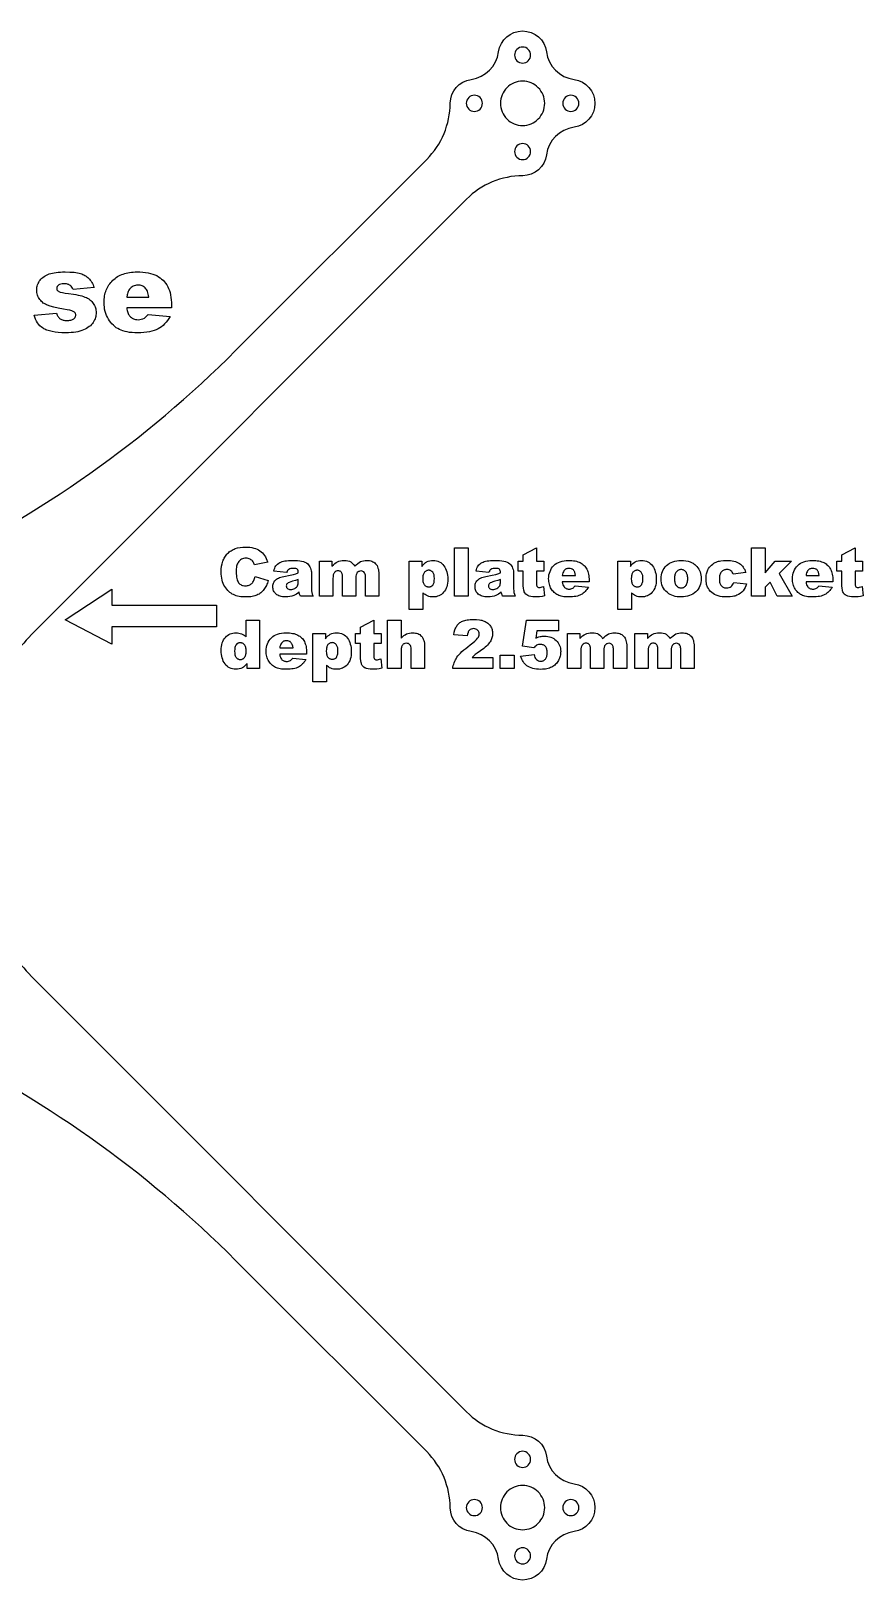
# Model space of a CAD drawing. Extents: x 0 to 442, y 0 to 193.
# Drawn here: x 112.9 to 216.4, y 0.2 to 192.9 of the extents above; entities that cross this region are included whole.
import ezdxf

# ---------------------------------------------------------------- set-up
doc = ezdxf.new("R2010")
doc.units = 0
doc.layers.get('0').update_dxf_attribs({"linetype": 'CONTINUOUS'})

msp = doc.modelspace()

# ---------------------------------------------------------------- linework, layer by layer
for points in [[(99.71, 125.81, 0.085184), (138.38, 153.15), (162.11, 176.88, 0.19707), (165.04, 183.88, -0.373393), (167.64, 186.83, 0.337581), (171.06, 190.26, -0.874008), (177.01, 190.26, 0.337581), (180.44, 186.83, -0.874008), (180.44, 180.88, 0.337581), (177.01, 177.46, -0.373393), (174.06, 174.86, 0.19707), (167.06, 171.93), (113.93, 118.8, 0.037743), (109.02, 113.09)], [(109.02, 80, 0.037743), (113.93, 74.28), (167.06, 21.15, 0.19707), (174.06, 18.23, -0.373393), (177.01, 15.63, 0.337581), (180.44, 12.2, -0.874008), (180.44, 6.25, 0.337581), (177.01, 2.82, -0.874008), (171.06, 2.82, 0.337581), (167.64, 6.25, -0.373393), (165.04, 9.2, 0.19707), (162.11, 16.2), (138.38, 39.93, 0.085184), (99.71, 67.27, 0.006846)]]:
    msp.add_lwpolyline(points, format="xyb")
for points in [[(174.04, 190.86, 0.414214), (173.04, 189.86, 0.414214), (174.04, 188.86, 0.414214), (175.04, 189.86, 0.414214)], [(174.04, 186.61, 0.414214), (171.29, 183.86, 0.414214), (174.04, 181.11, 0.414214), (176.79, 183.86, 0.414214)], [(168.04, 184.86, 0.414214), (167.04, 183.86, 0.414214), (168.04, 182.86, 0.414214), (169.04, 183.86, 0.414214)], [(180.04, 184.86, 0.414214), (179.04, 183.86, 0.414214), (180.04, 182.86, 0.414214), (181.04, 183.86, 0.414214)], [(174.04, 178.86, 0.414214), (173.04, 177.86, 0.414214), (174.04, 176.86, 0.414214), (175.04, 177.86, 0.414214)], [(174.04, 16.23, 0.414214), (173.04, 15.23, 0.414214), (174.04, 14.23, 0.414214), (175.04, 15.23, 0.414214)], [(174.04, 11.98, 0.414214), (171.29, 9.23, 0.414214), (174.04, 6.48, 0.414214), (176.79, 9.23, 0.414214)], [(168.04, 10.23, 0.414214), (167.04, 9.23, 0.414214), (168.04, 8.23, 0.414214), (169.04, 9.23, 0.414214)], [(180.04, 10.23, 0.414214), (179.04, 9.23, 0.414214), (180.04, 8.23, 0.414214), (181.04, 9.23, 0.414214)], [(174.04, 4.23, 0.414214), (173.04, 3.23, 0.414214), (174.04, 2.23, 0.414214), (175.04, 3.23, 0.414214)]]:
    msp.add_lwpolyline(points, format="xyb", close=True)
for points in [[(113.3, 157.5), (116.05, 157.76), (116.14, 157.53), (116.2, 157.43), (116.26, 157.34), (116.32, 157.26), (116.38, 157.18), (116.45, 157.11), (116.53, 157.06), (116.61, 157.01), (116.69, 156.96), (116.79, 156.93), (116.89, 156.9), (116.99, 156.88), (117.1, 156.86), (117.35, 156.85), (117.48, 156.85), (117.61, 156.86), (117.73, 156.88), (117.84, 156.91), (117.95, 156.94), (118.04, 156.98), (118.13, 157.03), (118.21, 157.08), (118.32, 157.18), (118.36, 157.23), (118.39, 157.28), (118.42, 157.34), (118.44, 157.4), (118.45, 157.46), (118.45, 157.53), (118.45, 157.6), (118.43, 157.67), (118.41, 157.73), (118.37, 157.79), (118.33, 157.85), (118.28, 157.9), (118.21, 157.95), (118.14, 157.99), (117.98, 158.05), (117.73, 158.12), (117.38, 158.19), (116.94, 158.28), (116.28, 158.4), (115.72, 158.52), (115.27, 158.63), (114.94, 158.74), (114.8, 158.8), (114.67, 158.87), (114.54, 158.95), (114.42, 159.03), (114.3, 159.13), (114.19, 159.23), (114.09, 159.35), (113.99, 159.47), (113.9, 159.6), (113.82, 159.73), (113.75, 159.87), (113.7, 160.02), (113.66, 160.16), (113.63, 160.32), (113.61, 160.47), (113.6, 160.63), (113.61, 160.81), (113.63, 160.98), (113.66, 161.14), (113.71, 161.3), (113.76, 161.45), (113.84, 161.6), (113.92, 161.73), (114.02, 161.87), (114.13, 161.99), (114.25, 162.11), (114.37, 162.22), (114.51, 162.32), (114.66, 162.41), (114.82, 162.5), (114.99, 162.57), (115.16, 162.64), (115.35, 162.7), (115.56, 162.75), (115.78, 162.8), (116.02, 162.83), (116.27, 162.86), (116.54, 162.88), (116.82, 162.89), (117.12, 162.9), (117.73, 162.88), (118, 162.87), (118.25, 162.85), (118.48, 162.82), (118.68, 162.78), (118.87, 162.74), (119.04, 162.7), (119.19, 162.65), (119.33, 162.59), (119.47, 162.52), (119.6, 162.45), (119.73, 162.37), (119.85, 162.28), (119.96, 162.19), (120.07, 162.08), (120.17, 161.98), (120.26, 161.86), (120.36, 161.73), (120.44, 161.6), (120.53, 161.45), (120.61, 161.3), (120.68, 161.13), (120.75, 160.96), (118.12, 160.7), (118.06, 160.86), (117.98, 161), (117.89, 161.12), (117.78, 161.21), (117.69, 161.26), (117.6, 161.31), (117.51, 161.34), (117.42, 161.38), (117.31, 161.4), (117.21, 161.42), (116.99, 161.43), (116.77, 161.42), (116.58, 161.39), (116.42, 161.34), (116.36, 161.3), (116.3, 161.26), (116.21, 161.17), (116.14, 161.08), (116.1, 160.97), (116.09, 160.86), (116.09, 160.79), (116.1, 160.73), (116.12, 160.68), (116.15, 160.62), (116.19, 160.58), (116.24, 160.53), (116.29, 160.49), (116.36, 160.46), (116.44, 160.42), (116.53, 160.39), (116.79, 160.33), (117.13, 160.27), (117.54, 160.21), (118.19, 160.12), (118.48, 160.08), (118.75, 160.02), (119, 159.97), (119.22, 159.91), (119.42, 159.84), (119.6, 159.77), (119.77, 159.7), (119.92, 159.62), (120.07, 159.53), (120.2, 159.44), (120.33, 159.33), (120.44, 159.22), (120.54, 159.1), (120.64, 158.98), (120.72, 158.85), (120.79, 158.71), (120.86, 158.57), (120.91, 158.43), (120.95, 158.29), (120.97, 158.14), (120.99, 157.99), (121, 157.84), (120.99, 157.68), (120.97, 157.53), (120.94, 157.37), (120.9, 157.22), (120.85, 157.07), (120.78, 156.92), (120.71, 156.77), (120.62, 156.62), (120.52, 156.47), (120.4, 156.34), (120.27, 156.21), (120.13, 156.09), (119.97, 155.97), (119.8, 155.87), (119.62, 155.77), (119.42, 155.68), (119.21, 155.59), (118.98, 155.52), (118.73, 155.46), (118.46, 155.41), (118.17, 155.37), (117.87, 155.35), (117.55, 155.33), (117.2, 155.32), (116.73, 155.33), (116.28, 155.36), (115.88, 155.4), (115.5, 155.47), (115.17, 155.55), (114.87, 155.64), (114.73, 155.7), (114.6, 155.76), (114.49, 155.82), (114.38, 155.89), (114.18, 156.04), (113.99, 156.2), (113.83, 156.38), (113.68, 156.58), (113.56, 156.79), (113.45, 157.01), (113.36, 157.25)], [(130.36, 158.42), (124.8, 158.42), (124.82, 158.26), (124.85, 158.11), (124.88, 157.97), (124.92, 157.84), (124.97, 157.72), (125.03, 157.61), (125.09, 157.51), (125.16, 157.43), (125.26, 157.32), (125.37, 157.22), (125.49, 157.14), (125.62, 157.07), (125.76, 157.02), (125.9, 156.98), (126.05, 156.96), (126.21, 156.95), (126.41, 156.97), (126.61, 157.01), (126.8, 157.07), (126.99, 157.16), (127.1, 157.24), (127.22, 157.34), (127.34, 157.47), (127.47, 157.62), (130.21, 157.36), (130.04, 157.1), (129.88, 156.86), (129.7, 156.63), (129.51, 156.43), (129.32, 156.24), (129.12, 156.07), (128.91, 155.93), (128.69, 155.8), (128.46, 155.69), (128.2, 155.59), (127.92, 155.51), (127.61, 155.44), (127.28, 155.39), (126.93, 155.35), (126.55, 155.33), (126.15, 155.32), (125.8, 155.33), (125.47, 155.35), (125.15, 155.38), (124.86, 155.43), (124.59, 155.48), (124.33, 155.55), (124.1, 155.64), (123.88, 155.73), (123.68, 155.84), (123.49, 155.96), (123.3, 156.1), (123.13, 156.26), (122.96, 156.42), (122.8, 156.61), (122.65, 156.81), (122.51, 157.02), (122.39, 157.25), (122.28, 157.48), (122.18, 157.73), (122.11, 157.98), (122.05, 158.25), (122.01, 158.52), (121.98, 158.8), (121.97, 159.1), (121.98, 159.31), (121.99, 159.51), (122.01, 159.71), (122.04, 159.91), (122.08, 160.1), (122.12, 160.28), (122.18, 160.46), (122.24, 160.63), (122.32, 160.8), (122.4, 160.97), (122.49, 161.13), (122.58, 161.28), (122.69, 161.43), (122.8, 161.57), (122.93, 161.71), (123.06, 161.85), (123.2, 161.97), (123.34, 162.09), (123.5, 162.2), (123.66, 162.31), (123.82, 162.4), (123.99, 162.49), (124.17, 162.56), (124.35, 162.63), (124.55, 162.7), (124.74, 162.75), (124.95, 162.79), (125.16, 162.83), (125.37, 162.86), (125.6, 162.88), (125.83, 162.89), (126.06, 162.9), (126.44, 162.89), (126.8, 162.87), (127.14, 162.83), (127.46, 162.78), (127.75, 162.71), (128.03, 162.63), (128.28, 162.54), (128.52, 162.43), (128.74, 162.3), (128.94, 162.16), (129.14, 162.01), (129.31, 161.85), (129.48, 161.67), (129.63, 161.48), (129.77, 161.28), (129.89, 161.06), (130, 160.83), (130.1, 160.58), (130.18, 160.32), (130.24, 160.03), (130.3, 159.73), (130.33, 159.42), (130.35, 159.08), (130.36, 158.74)], [(127.54, 159.75), (127.51, 159.95), (127.48, 160.13), (127.44, 160.29), (127.39, 160.44), (127.33, 160.58), (127.26, 160.7), (127.19, 160.81), (127.1, 160.9), (127.01, 160.99), (126.92, 161.06), (126.81, 161.12), (126.7, 161.17), (126.58, 161.2), (126.45, 161.23), (126.32, 161.25), (126.18, 161.25), (126.02, 161.24), (125.87, 161.22), (125.72, 161.18), (125.59, 161.12), (125.46, 161.05), (125.34, 160.96), (125.23, 160.85), (125.12, 160.73), (125.06, 160.64), (125.01, 160.54), (124.96, 160.44), (124.92, 160.32), (124.88, 160.19), (124.85, 160.06), (124.8, 159.75)], [(140.76, 125.03), (142.38, 124.54), (142.34, 124.37), (142.29, 124.21), (142.24, 124.06), (142.17, 123.91), (142.11, 123.77), (142.03, 123.64), (141.95, 123.52), (141.87, 123.4), (141.78, 123.29), (141.68, 123.18), (141.58, 123.09), (141.47, 123), (141.36, 122.91), (141.25, 122.84), (141.12, 122.77), (141, 122.71), (140.86, 122.65), (140.72, 122.6), (140.56, 122.56), (140.4, 122.53), (140.23, 122.51), (140.05, 122.49), (139.86, 122.48), (139.67, 122.47), (139.43, 122.48), (139.2, 122.49), (138.98, 122.51), (138.78, 122.54), (138.58, 122.58), (138.4, 122.63), (138.23, 122.69), (138.07, 122.76), (137.92, 122.84), (137.77, 122.93), (137.63, 123.03), (137.49, 123.15), (137.36, 123.28), (137.23, 123.43), (137.11, 123.59), (137, 123.76), (136.89, 123.94), (136.8, 124.14), (136.72, 124.35), (136.66, 124.57), (136.61, 124.81), (136.58, 125.06), (136.56, 125.32), (136.55, 125.59), (136.56, 125.95), (136.6, 126.29), (136.66, 126.61), (136.75, 126.91), (136.8, 127.05), (136.86, 127.18), (136.92, 127.31), (136.99, 127.44), (137.07, 127.55), (137.15, 127.67), (137.24, 127.78), (137.34, 127.88), (137.44, 127.98), (137.55, 128.07), (137.66, 128.15), (137.78, 128.23), (137.9, 128.3), (138.03, 128.37), (138.16, 128.42), (138.3, 128.48), (138.59, 128.57), (138.9, 128.63), (139.23, 128.67), (139.58, 128.68), (139.86, 128.67), (140.12, 128.65), (140.36, 128.61), (140.59, 128.56), (140.81, 128.5), (141.01, 128.42), (141.19, 128.33), (141.36, 128.22), (141.52, 128.1), (141.67, 127.96), (141.8, 127.81), (141.93, 127.64), (142.04, 127.45), (142.15, 127.26), (142.24, 127.04), (142.33, 126.81), (140.69, 126.45), (140.6, 126.68), (140.56, 126.78), (140.51, 126.85), (140.43, 126.95), (140.34, 127.04), (140.24, 127.11), (140.13, 127.18), (140.01, 127.23), (139.89, 127.26), (139.76, 127.28), (139.63, 127.29), (139.47, 127.28), (139.33, 127.26), (139.19, 127.22), (139.07, 127.16), (138.95, 127.09), (138.85, 127.01), (138.75, 126.9), (138.66, 126.78), (138.6, 126.68), (138.55, 126.57), (138.51, 126.44), (138.47, 126.3), (138.44, 126.15), (138.42, 125.98), (138.41, 125.8), (138.41, 125.6), (138.41, 125.36), (138.43, 125.14), (138.45, 124.94), (138.48, 124.76), (138.52, 124.6), (138.58, 124.46), (138.64, 124.34), (138.71, 124.23), (138.79, 124.15), (138.88, 124.07), (138.97, 124.01), (139.07, 123.96), (139.18, 123.92), (139.3, 123.89), (139.43, 123.87), (139.56, 123.86), (139.69, 123.87), (139.81, 123.88), (139.92, 123.91), (140.03, 123.94), (140.12, 123.98), (140.21, 124.03), (140.29, 124.09), (140.36, 124.16), (140.43, 124.24), (140.49, 124.33), (140.55, 124.43), (140.6, 124.53), (140.69, 124.76)], [(165.59, 128.58), (167.26, 128.58), (167.26, 122.58), (165.59, 122.58)], [(175.78, 128.58), (175.78, 126.92), (176.7, 126.92), (176.7, 125.7), (175.78, 125.7), (175.78, 124.16), (175.79, 124.04), (175.79, 123.93), (175.81, 123.85), (175.83, 123.8), (175.88, 123.73), (175.95, 123.69), (176.03, 123.66), (176.12, 123.66), (176.22, 123.66), (176.34, 123.68), (176.48, 123.72), (176.64, 123.76), (176.76, 122.61), (176.46, 122.55), (176.16, 122.51), (175.88, 122.49), (175.61, 122.48), (175.32, 122.49), (175.07, 122.52), (174.86, 122.57), (174.77, 122.6), (174.69, 122.64), (174.55, 122.73), (174.43, 122.84), (174.33, 122.97), (174.25, 123.12), (174.22, 123.21), (174.19, 123.31), (174.15, 123.55), (174.12, 123.84), (174.11, 124.17), (174.11, 125.7), (173.5, 125.7), (173.5, 126.92), (174.11, 126.92), (174.11, 127.72)], [(202.51, 128.58), (204.21, 128.58), (204.21, 125.48), (205.45, 126.92), (207.5, 126.92), (205.95, 125.4), (207.59, 122.58), (205.72, 122.58), (204.84, 124.32), (204.21, 123.71), (204.21, 122.58), (202.51, 122.58)], [(215.41, 128.58), (215.41, 126.92), (216.33, 126.92), (216.33, 125.7), (215.41, 125.7), (215.41, 124.16), (215.42, 124.04), (215.43, 123.93), (215.44, 123.85), (215.47, 123.8), (215.51, 123.73), (215.58, 123.69), (215.66, 123.66), (215.75, 123.66), (215.85, 123.66), (215.97, 123.68), (216.11, 123.72), (216.27, 123.76), (216.39, 122.61), (216.09, 122.55), (215.79, 122.51), (215.51, 122.49), (215.24, 122.48), (214.95, 122.49), (214.7, 122.52), (214.49, 122.57), (214.4, 122.6), (214.32, 122.64), (214.18, 122.73), (214.06, 122.84), (213.96, 122.97), (213.88, 123.12), (213.85, 123.21), (213.82, 123.31), (213.78, 123.55), (213.75, 123.84), (213.74, 124.17), (213.74, 125.7), (213.13, 125.7), (213.13, 126.92), (213.74, 126.92), (213.74, 127.72)], [(144.69, 125.51), (143.1, 125.68), (143.15, 125.88), (143.21, 126.05), (143.28, 126.21), (143.36, 126.34), (143.46, 126.45), (143.57, 126.56), (143.7, 126.66), (143.85, 126.75), (143.98, 126.81), (144.12, 126.87), (144.29, 126.91), (144.48, 126.95), (144.68, 126.98), (144.9, 127), (145.12, 127.02), (145.35, 127.02), (145.7, 127.02), (146.02, 127), (146.31, 126.97), (146.55, 126.94), (146.77, 126.88), (146.97, 126.81), (147.15, 126.71), (147.31, 126.59), (147.41, 126.48), (147.5, 126.36), (147.58, 126.22), (147.64, 126.06), (147.7, 125.9), (147.74, 125.73), (147.76, 125.58), (147.77, 125.42), (147.77, 123.5), (147.78, 123.23), (147.81, 123.02), (147.87, 122.82), (147.98, 122.58), (146.41, 122.58), (146.33, 122.72), (146.29, 122.83), (146.26, 122.94), (146.23, 123.11), (146.07, 122.96), (145.91, 122.84), (145.74, 122.74), (145.58, 122.66), (145.35, 122.58), (145.1, 122.52), (144.84, 122.49), (144.55, 122.48), (144.37, 122.48), (144.19, 122.5), (144.02, 122.53), (143.87, 122.57), (143.73, 122.62), (143.6, 122.68), (143.48, 122.75), (143.37, 122.84), (143.28, 122.93), (143.2, 123.03), (143.13, 123.13), (143.07, 123.24), (143.03, 123.35), (143, 123.47), (142.98, 123.6), (142.97, 123.73), (142.97, 123.85), (142.99, 123.96), (143.01, 124.07), (143.04, 124.18), (143.08, 124.28), (143.13, 124.37), (143.19, 124.46), (143.26, 124.54), (143.34, 124.62), (143.44, 124.69), (143.55, 124.76), (143.67, 124.82), (143.82, 124.88), (143.97, 124.93), (144.15, 124.97), (144.33, 125.01), (145.11, 125.18), (145.55, 125.28), (145.83, 125.37), (146.14, 125.48), (146.13, 125.62), (146.11, 125.74), (146.07, 125.83), (146.01, 125.91), (145.94, 125.96), (145.84, 126), (145.71, 126.02), (145.56, 126.03), (145.37, 126.02), (145.21, 126), (145.07, 125.96), (144.95, 125.9), (144.87, 125.84), (144.81, 125.75), (144.75, 125.64)], [(148.78, 126.92), (150.33, 126.92), (150.33, 126.29), (150.5, 126.47), (150.67, 126.63), (150.84, 126.75), (151.01, 126.85), (151.19, 126.93), (151.39, 126.98), (151.6, 127.01), (151.84, 127.02), (152.08, 127.01), (152.3, 126.97), (152.5, 126.92), (152.58, 126.88), (152.66, 126.84), (152.81, 126.73), (152.94, 126.61), (153.05, 126.46), (153.16, 126.29), (153.35, 126.48), (153.53, 126.65), (153.71, 126.77), (153.87, 126.87), (154.04, 126.93), (154.23, 126.98), (154.44, 127.01), (154.67, 127.02), (154.84, 127.01), (155, 126.99), (155.15, 126.96), (155.29, 126.92), (155.42, 126.86), (155.55, 126.79), (155.66, 126.7), (155.76, 126.6), (155.85, 126.49), (155.93, 126.37), (156, 126.23), (156.05, 126.07), (156.1, 125.9), (156.13, 125.72), (156.15, 125.52), (156.15, 125.31), (156.15, 122.58), (154.48, 122.58), (154.48, 125.05), (154.48, 125.19), (154.45, 125.31), (154.42, 125.41), (154.37, 125.49), (154.28, 125.59), (154.18, 125.66), (154.07, 125.7), (153.95, 125.71), (153.81, 125.7), (153.69, 125.66), (153.63, 125.63), (153.58, 125.6), (153.48, 125.5), (153.44, 125.44), (153.4, 125.38), (153.37, 125.31), (153.34, 125.22), (153.31, 125.04), (153.3, 124.82), (153.3, 122.58), (151.63, 122.58), (151.63, 124.97), (151.62, 125.21), (151.61, 125.3), (151.6, 125.36), (151.57, 125.44), (151.52, 125.51), (151.47, 125.57), (151.41, 125.62), (151.34, 125.67), (151.27, 125.7), (151.19, 125.72), (151.1, 125.72), (150.97, 125.71), (150.84, 125.67), (150.73, 125.6), (150.63, 125.51), (150.59, 125.45), (150.55, 125.38), (150.52, 125.3), (150.49, 125.22), (150.46, 125.02), (150.45, 124.79), (150.45, 122.58), (148.78, 122.58)], [(159.95, 120.92), (159.95, 126.92), (161.51, 126.92), (161.51, 126.28), (161.67, 126.47), (161.82, 126.62), (161.97, 126.74), (162.1, 126.83), (162.29, 126.91), (162.49, 126.97), (162.69, 127.01), (162.91, 127.02), (163.12, 127.01), (163.32, 126.98), (163.51, 126.93), (163.68, 126.85), (163.85, 126.76), (164, 126.65), (164.13, 126.51), (164.26, 126.35), (164.37, 126.18), (164.47, 126), (164.55, 125.81), (164.62, 125.61), (164.67, 125.4), (164.71, 125.18), (164.73, 124.94), (164.74, 124.7), (164.73, 124.44), (164.7, 124.19), (164.66, 123.96), (164.61, 123.75), (164.53, 123.55), (164.44, 123.37), (164.34, 123.2), (164.22, 123.05), (164.08, 122.91), (163.94, 122.8), (163.79, 122.7), (163.63, 122.62), (163.46, 122.56), (163.28, 122.51), (163.1, 122.49), (162.9, 122.48), (162.71, 122.49), (162.53, 122.51), (162.36, 122.55), (162.2, 122.61), (162.05, 122.68), (161.9, 122.77), (161.76, 122.88), (161.63, 123), (161.63, 120.92)], [(161.62, 124.74), (161.63, 124.5), (161.65, 124.39), (161.67, 124.29), (161.71, 124.2), (161.74, 124.11), (161.79, 124.04), (161.84, 123.97), (161.89, 123.91), (161.95, 123.86), (162.02, 123.82), (162.08, 123.78), (162.15, 123.76), (162.23, 123.74), (162.3, 123.73), (162.39, 123.72), (162.46, 123.73), (162.53, 123.74), (162.59, 123.76), (162.65, 123.78), (162.71, 123.82), (162.77, 123.86), (162.87, 123.96), (162.92, 124.03), (162.96, 124.1), (162.99, 124.19), (163.02, 124.28), (163.04, 124.39), (163.06, 124.51), (163.07, 124.77), (163.06, 125.02), (163.04, 125.13), (163.02, 125.23), (162.99, 125.32), (162.95, 125.41), (162.91, 125.48), (162.86, 125.55), (162.76, 125.66), (162.7, 125.7), (162.64, 125.73), (162.57, 125.76), (162.51, 125.78), (162.44, 125.79), (162.37, 125.8), (162.29, 125.79), (162.21, 125.78), (162.14, 125.76), (162.07, 125.73), (162.01, 125.7), (161.95, 125.66), (161.89, 125.61), (161.83, 125.55), (161.78, 125.48), (161.74, 125.4), (161.7, 125.32), (161.67, 125.22), (161.65, 125.11), (161.63, 125)], [(169.84, 125.51), (168.25, 125.68), (168.3, 125.88), (168.36, 126.05), (168.43, 126.21), (168.51, 126.34), (168.61, 126.45), (168.72, 126.56), (168.85, 126.66), (169, 126.75), (169.13, 126.81), (169.27, 126.87), (169.44, 126.91), (169.63, 126.95), (169.83, 126.98), (170.05, 127), (170.27, 127.02), (170.5, 127.02), (170.85, 127.02), (171.17, 127), (171.46, 126.97), (171.7, 126.94), (171.92, 126.88), (172.12, 126.81), (172.3, 126.71), (172.46, 126.59), (172.56, 126.48), (172.65, 126.36), (172.73, 126.22), (172.79, 126.06), (172.85, 125.9), (172.89, 125.73), (172.91, 125.58), (172.92, 125.42), (172.92, 123.5), (172.93, 123.23), (172.96, 123.02), (173.02, 122.82), (173.13, 122.58), (171.56, 122.58), (171.48, 122.72), (171.44, 122.83), (171.41, 122.94), (171.38, 123.11), (171.22, 122.96), (171.06, 122.84), (170.89, 122.74), (170.73, 122.66), (170.5, 122.58), (170.25, 122.52), (169.99, 122.49), (169.7, 122.48), (169.52, 122.48), (169.34, 122.5), (169.17, 122.53), (169.02, 122.57), (168.88, 122.62), (168.75, 122.68), (168.63, 122.75), (168.52, 122.84), (168.43, 122.93), (168.35, 123.03), (168.28, 123.13), (168.22, 123.24), (168.18, 123.35), (168.15, 123.47), (168.13, 123.6), (168.12, 123.73), (168.12, 123.85), (168.14, 123.96), (168.16, 124.07), (168.19, 124.18), (168.23, 124.28), (168.28, 124.37), (168.34, 124.46), (168.41, 124.54), (168.49, 124.62), (168.59, 124.69), (168.7, 124.76), (168.82, 124.82), (168.97, 124.88), (169.12, 124.93), (169.3, 124.97), (169.48, 125.01), (170.26, 125.18), (170.7, 125.28), (170.98, 125.37), (171.29, 125.48), (171.28, 125.62), (171.26, 125.74), (171.22, 125.83), (171.16, 125.91), (171.09, 125.96), (170.99, 126), (170.86, 126.02), (170.71, 126.03), (170.52, 126.02), (170.36, 126), (170.22, 125.96), (170.1, 125.9), (170.02, 125.84), (169.96, 125.75), (169.9, 125.64)], [(182.32, 124.34), (178.98, 124.34), (179.01, 124.15), (179.05, 123.99), (179.12, 123.85), (179.2, 123.74), (179.26, 123.67), (179.32, 123.61), (179.4, 123.57), (179.47, 123.53), (179.55, 123.5), (179.64, 123.47), (179.73, 123.46), (179.83, 123.46), (179.95, 123.46), (180.06, 123.49), (180.18, 123.52), (180.29, 123.58), (180.36, 123.62), (180.43, 123.69), (180.51, 123.76), (180.58, 123.85), (182.22, 123.7), (182.13, 123.54), (182.03, 123.4), (181.92, 123.26), (181.81, 123.14), (181.69, 123.03), (181.57, 122.93), (181.45, 122.84), (181.32, 122.76), (181.17, 122.7), (181.02, 122.64), (180.85, 122.59), (180.67, 122.55), (180.47, 122.52), (180.26, 122.5), (180.03, 122.48), (179.79, 122.48), (179.58, 122.48), (179.38, 122.49), (179.19, 122.51), (179.02, 122.54), (178.85, 122.57), (178.7, 122.61), (178.56, 122.66), (178.43, 122.72), (178.31, 122.79), (178.19, 122.86), (178.08, 122.94), (177.98, 123.04), (177.88, 123.14), (177.78, 123.25), (177.69, 123.37), (177.61, 123.49), (177.53, 123.63), (177.47, 123.77), (177.41, 123.92), (177.37, 124.07), (177.33, 124.23), (177.3, 124.39), (177.29, 124.56), (177.28, 124.74), (177.29, 124.99), (177.32, 125.23), (177.38, 125.45), (177.45, 125.66), (177.54, 125.86), (177.65, 126.05), (177.78, 126.23), (177.94, 126.39), (178.11, 126.54), (178.29, 126.67), (178.5, 126.77), (178.71, 126.86), (178.95, 126.93), (179.2, 126.98), (179.46, 127.01), (179.74, 127.02), (179.97, 127.02), (180.18, 127), (180.38, 126.98), (180.57, 126.95), (180.75, 126.91), (180.92, 126.86), (181.07, 126.8), (181.21, 126.74), (181.34, 126.66), (181.47, 126.58), (181.58, 126.49), (181.69, 126.39), (181.79, 126.29), (181.88, 126.17), (181.96, 126.05), (182.04, 125.92), (182.1, 125.78), (182.16, 125.63), (182.21, 125.47), (182.25, 125.3), (182.28, 125.12), (182.3, 124.93), (182.31, 124.73), (182.32, 124.52)], [(180.62, 125.13), (180.59, 125.36), (180.53, 125.55), (180.5, 125.63), (180.46, 125.7), (180.41, 125.77), (180.36, 125.83), (180.31, 125.87), (180.25, 125.92), (180.19, 125.95), (180.12, 125.98), (179.97, 126.02), (179.81, 126.03), (179.71, 126.03), (179.62, 126.01), (179.53, 125.99), (179.45, 125.96), (179.38, 125.91), (179.3, 125.86), (179.24, 125.79), (179.17, 125.72), (179.11, 125.61), (179.05, 125.47), (179.01, 125.32), (178.98, 125.13)], [(185.89, 120.92), (185.89, 126.92), (187.45, 126.92), (187.45, 126.28), (187.6, 126.47), (187.76, 126.62), (187.9, 126.74), (188.04, 126.83), (188.23, 126.91), (188.42, 126.97), (188.63, 127.01), (188.85, 127.02), (189.06, 127.01), (189.26, 126.98), (189.44, 126.93), (189.62, 126.85), (189.78, 126.76), (189.93, 126.65), (190.07, 126.51), (190.19, 126.35), (190.31, 126.18), (190.4, 126), (190.48, 125.81), (190.55, 125.61), (190.6, 125.4), (190.64, 125.18), (190.66, 124.94), (190.67, 124.7), (190.66, 124.44), (190.64, 124.19), (190.6, 123.96), (190.54, 123.75), (190.47, 123.55), (190.38, 123.37), (190.27, 123.2), (190.15, 123.05), (190.02, 122.91), (189.87, 122.8), (189.72, 122.7), (189.56, 122.62), (189.39, 122.56), (189.22, 122.51), (189.03, 122.49), (188.84, 122.48), (188.65, 122.49), (188.47, 122.51), (188.3, 122.55), (188.14, 122.61), (187.98, 122.68), (187.84, 122.77), (187.7, 122.88), (187.57, 123), (187.57, 120.92)], [(187.56, 124.74), (187.57, 124.5), (187.59, 124.39), (187.61, 124.29), (187.64, 124.2), (187.68, 124.11), (187.72, 124.04), (187.77, 123.97), (187.83, 123.91), (187.89, 123.86), (187.95, 123.82), (188.02, 123.78), (188.09, 123.76), (188.16, 123.74), (188.24, 123.73), (188.32, 123.72), (188.39, 123.73), (188.46, 123.74), (188.53, 123.76), (188.59, 123.78), (188.65, 123.82), (188.7, 123.86), (188.81, 123.96), (188.86, 124.03), (188.89, 124.1), (188.93, 124.19), (188.96, 124.28), (188.98, 124.39), (188.99, 124.51), (189.01, 124.77), (188.99, 125.02), (188.98, 125.13), (188.95, 125.23), (188.93, 125.32), (188.89, 125.41), (188.85, 125.48), (188.8, 125.55), (188.69, 125.66), (188.63, 125.7), (188.57, 125.73), (188.51, 125.76), (188.44, 125.78), (188.37, 125.79), (188.3, 125.8), (188.22, 125.79), (188.15, 125.78), (188.08, 125.76), (188.01, 125.73), (187.94, 125.7), (187.88, 125.66), (187.82, 125.61), (187.77, 125.55), (187.72, 125.48), (187.68, 125.4), (187.64, 125.32), (187.61, 125.22), (187.59, 125.11), (187.57, 125)], [(191.26, 124.74), (191.28, 124.98), (191.31, 125.21), (191.36, 125.43), (191.43, 125.64), (191.53, 125.84), (191.64, 126.03), (191.78, 126.21), (191.94, 126.38), (192.11, 126.53), (192.3, 126.66), (192.51, 126.77), (192.72, 126.86), (192.96, 126.93), (193.21, 126.98), (193.47, 127.01), (193.75, 127.02), (194.07, 127.01), (194.36, 126.97), (194.64, 126.91), (194.89, 126.83), (195.13, 126.72), (195.24, 126.66), (195.35, 126.59), (195.45, 126.52), (195.54, 126.44), (195.64, 126.35), (195.72, 126.26), (195.85, 126.11), (195.96, 125.94), (196.05, 125.77), (196.12, 125.58), (196.18, 125.39), (196.22, 125.19), (196.25, 124.98), (196.26, 124.76), (196.25, 124.52), (196.22, 124.28), (196.16, 124.06), (196.09, 123.85), (196, 123.65), (195.88, 123.46), (195.75, 123.28), (195.59, 123.12), (195.42, 122.97), (195.23, 122.84), (195.02, 122.73), (194.8, 122.64), (194.56, 122.57), (194.31, 122.52), (194.04, 122.49), (193.75, 122.48), (193.5, 122.49), (193.25, 122.51), (193.02, 122.55), (192.81, 122.61), (192.6, 122.69), (192.41, 122.78), (192.23, 122.88), (192.06, 123.01), (191.87, 123.18), (191.71, 123.36), (191.57, 123.56), (191.46, 123.77), (191.38, 123.99), (191.31, 124.23), (191.28, 124.48)], [(192.93, 124.74), (192.94, 124.6), (192.95, 124.47), (192.97, 124.35), (192.99, 124.24), (193.03, 124.13), (193.07, 124.04), (193.11, 123.96), (193.17, 123.88), (193.23, 123.82), (193.3, 123.76), (193.36, 123.71), (193.44, 123.67), (193.51, 123.64), (193.59, 123.62), (193.67, 123.61), (193.76, 123.6), (193.85, 123.61), (193.93, 123.62), (194.01, 123.64), (194.09, 123.67), (194.16, 123.71), (194.23, 123.76), (194.29, 123.81), (194.35, 123.88), (194.41, 123.95), (194.45, 124.03), (194.49, 124.13), (194.53, 124.23), (194.55, 124.35), (194.57, 124.47), (194.58, 124.61), (194.58, 124.76), (194.58, 124.89), (194.57, 125.02), (194.55, 125.14), (194.53, 125.25), (194.49, 125.35), (194.45, 125.44), (194.41, 125.52), (194.35, 125.6), (194.29, 125.66), (194.23, 125.72), (194.16, 125.77), (194.09, 125.81), (194.02, 125.84), (193.94, 125.86), (193.86, 125.87), (193.77, 125.87), (193.68, 125.87), (193.6, 125.86), (193.52, 125.83), (193.44, 125.8), (193.37, 125.76), (193.3, 125.72), (193.23, 125.66), (193.17, 125.59), (193.12, 125.52), (193.07, 125.44), (193.03, 125.34), (192.99, 125.24), (192.97, 125.13), (192.95, 125.01), (192.94, 124.88)], [(200.3, 124.28), (201.89, 124.1), (201.81, 123.86), (201.71, 123.64), (201.59, 123.43), (201.46, 123.24), (201.3, 123.07), (201.12, 122.92), (200.91, 122.79), (200.69, 122.68), (200.57, 122.63), (200.44, 122.59), (200.31, 122.56), (200.16, 122.53), (199.85, 122.49), (199.51, 122.48), (199.18, 122.49), (198.88, 122.51), (198.6, 122.55), (198.36, 122.61), (198.14, 122.68), (197.93, 122.77), (197.74, 122.89), (197.57, 123.02), (197.41, 123.17), (197.27, 123.34), (197.15, 123.51), (197.05, 123.7), (197, 123.8), (196.97, 123.91), (196.93, 124.03), (196.91, 124.15), (196.87, 124.43), (196.86, 124.73), (196.87, 125.05), (196.89, 125.2), (196.92, 125.34), (196.95, 125.48), (196.99, 125.61), (197.03, 125.73), (197.09, 125.85), (197.18, 126.01), (197.29, 126.16), (197.41, 126.3), (197.55, 126.43), (197.69, 126.56), (197.84, 126.66), (197.99, 126.75), (198.14, 126.82), (198.27, 126.87), (198.41, 126.91), (198.55, 126.94), (198.7, 126.97), (199.03, 127.01), (199.39, 127.02), (199.65, 127.01), (199.89, 127), (200.12, 126.97), (200.33, 126.93), (200.53, 126.87), (200.7, 126.81), (200.87, 126.73), (201.02, 126.64), (201.15, 126.54), (201.27, 126.43), (201.39, 126.3), (201.49, 126.17), (201.58, 126.03), (201.67, 125.87), (201.74, 125.7), (201.8, 125.53), (200.23, 125.32), (200.19, 125.45), (200.13, 125.56), (200.05, 125.66), (199.96, 125.74), (199.86, 125.8), (199.74, 125.84), (199.6, 125.87), (199.44, 125.88), (199.34, 125.87), (199.25, 125.86), (199.15, 125.84), (199.07, 125.8), (198.99, 125.76), (198.91, 125.71), (198.84, 125.65), (198.77, 125.58), (198.71, 125.5), (198.66, 125.42), (198.62, 125.32), (198.58, 125.21), (198.55, 125.09), (198.53, 124.97), (198.52, 124.83), (198.52, 124.69), (198.52, 124.56), (198.53, 124.43), (198.55, 124.32), (198.58, 124.21), (198.62, 124.12), (198.66, 124.03), (198.71, 123.95), (198.77, 123.87), (198.84, 123.81), (198.91, 123.75), (198.98, 123.7), (199.06, 123.66), (199.14, 123.63), (199.23, 123.61), (199.32, 123.6), (199.42, 123.59), (199.57, 123.61), (199.72, 123.64), (199.85, 123.69), (199.97, 123.76), (200.07, 123.86), (200.16, 123.98), (200.24, 124.12)], [(212.64, 124.34), (209.3, 124.34), (209.33, 124.15), (209.37, 123.99), (209.44, 123.85), (209.51, 123.74), (209.58, 123.67), (209.64, 123.61), (209.72, 123.57), (209.79, 123.53), (209.87, 123.5), (209.96, 123.47), (210.05, 123.46), (210.14, 123.46), (210.27, 123.46), (210.38, 123.49), (210.5, 123.52), (210.61, 123.58), (210.68, 123.62), (210.75, 123.69), (210.83, 123.76), (210.9, 123.85), (212.54, 123.7), (212.45, 123.54), (212.34, 123.4), (212.24, 123.26), (212.13, 123.14), (212.01, 123.03), (211.89, 122.93), (211.76, 122.84), (211.63, 122.76), (211.49, 122.7), (211.34, 122.64), (211.17, 122.59), (210.99, 122.55), (210.79, 122.52), (210.58, 122.5), (210.35, 122.48), (210.11, 122.48), (209.9, 122.48), (209.7, 122.49), (209.51, 122.51), (209.34, 122.54), (209.17, 122.57), (209.02, 122.61), (208.88, 122.66), (208.75, 122.72), (208.63, 122.79), (208.51, 122.86), (208.4, 122.94), (208.3, 123.04), (208.2, 123.14), (208.1, 123.25), (208.01, 123.37), (207.93, 123.49), (207.85, 123.63), (207.79, 123.77), (207.73, 123.92), (207.68, 124.07), (207.65, 124.23), (207.62, 124.39), (207.61, 124.56), (207.6, 124.74), (207.61, 124.99), (207.64, 125.23), (207.69, 125.45), (207.77, 125.66), (207.86, 125.86), (207.97, 126.05), (208.1, 126.23), (208.26, 126.39), (208.43, 126.54), (208.61, 126.67), (208.82, 126.77), (209.03, 126.86), (209.27, 126.93), (209.51, 126.98), (209.78, 127.01), (210.06, 127.02), (210.29, 127.02), (210.5, 127), (210.7, 126.98), (210.89, 126.95), (211.07, 126.91), (211.24, 126.86), (211.39, 126.8), (211.53, 126.74), (211.66, 126.66), (211.79, 126.58), (211.9, 126.49), (212.01, 126.39), (212.11, 126.29), (212.2, 126.17), (212.28, 126.05), (212.35, 125.92), (212.42, 125.78), (212.48, 125.63), (212.53, 125.47), (212.57, 125.3), (212.6, 125.12), (212.62, 124.93), (212.63, 124.73), (212.64, 124.52)], [(210.94, 125.13), (210.91, 125.36), (210.85, 125.55), (210.82, 125.63), (210.78, 125.7), (210.73, 125.77), (210.68, 125.83), (210.63, 125.87), (210.57, 125.92), (210.51, 125.95), (210.44, 125.98), (210.29, 126.02), (210.13, 126.03), (210.03, 126.03), (209.94, 126.01), (209.85, 125.99), (209.77, 125.96), (209.69, 125.91), (209.62, 125.86), (209.56, 125.79), (209.49, 125.72), (209.43, 125.61), (209.37, 125.47), (209.33, 125.32), (209.3, 125.13)], [(117.14, 119.61), (122.95, 123.45), (122.95, 121.45), (135.95, 121.45), (135.95, 118.77), (122.95, 118.77), (122.95, 116.61)], [(146.14, 124.64), (145.79, 124.52), (145.42, 124.42), (145.19, 124.35), (145.01, 124.29), (144.87, 124.22), (144.78, 124.16), (144.72, 124.09), (144.67, 124.01), (144.65, 123.93), (144.64, 123.85), (144.65, 123.75), (144.67, 123.67), (144.72, 123.59), (144.78, 123.53), (144.85, 123.47), (144.95, 123.43), (145.06, 123.41), (145.18, 123.4), (145.32, 123.41), (145.45, 123.44), (145.58, 123.48), (145.7, 123.54), (145.81, 123.61), (145.9, 123.69), (145.98, 123.77), (146.04, 123.87), (146.08, 123.97), (146.11, 124.09), (146.13, 124.22), (146.14, 124.37)], [(171.29, 124.64), (170.94, 124.52), (170.57, 124.42), (170.34, 124.35), (170.16, 124.29), (170.02, 124.22), (169.93, 124.16), (169.87, 124.09), (169.82, 124.01), (169.8, 123.93), (169.79, 123.85), (169.8, 123.75), (169.82, 123.67), (169.87, 123.59), (169.93, 123.53), (170, 123.47), (170.1, 123.43), (170.21, 123.41), (170.33, 123.4), (170.47, 123.41), (170.6, 123.44), (170.73, 123.48), (170.85, 123.54), (170.96, 123.61), (171.05, 123.69), (171.13, 123.77), (171.19, 123.87), (171.23, 123.97), (171.26, 124.09), (171.28, 124.22), (171.29, 124.37)], [(141.33, 119.58), (141.33, 113.58), (139.77, 113.58), (139.77, 114.22), (139.61, 114.03), (139.46, 113.88), (139.31, 113.75), (139.18, 113.67), (138.99, 113.58), (138.8, 113.52), (138.59, 113.49), (138.37, 113.48), (138.16, 113.49), (137.96, 113.52), (137.77, 113.57), (137.59, 113.65), (137.43, 113.74), (137.28, 113.86), (137.14, 113.99), (137.02, 114.15), (136.91, 114.33), (136.81, 114.51), (136.73, 114.7), (136.67, 114.9), (136.61, 115.11), (136.58, 115.33), (136.56, 115.56), (136.55, 115.79), (136.56, 116.06), (136.58, 116.3), (136.62, 116.53), (136.68, 116.75), (136.75, 116.95), (136.84, 117.13), (136.94, 117.3), (137.07, 117.45), (137.2, 117.58), (137.34, 117.7), (137.49, 117.8), (137.65, 117.88), (137.82, 117.94), (138, 117.98), (138.19, 118.01), (138.38, 118.02), (138.57, 118.01), (138.75, 117.99), (138.92, 117.95), (139.09, 117.89), (139.24, 117.82), (139.39, 117.73), (139.52, 117.62), (139.65, 117.5), (139.65, 119.58)], [(155.54, 119.58), (155.54, 117.92), (156.46, 117.92), (156.46, 116.7), (155.54, 116.7), (155.54, 115.16), (155.54, 115.04), (155.55, 114.93), (155.57, 114.85), (155.59, 114.8), (155.64, 114.73), (155.7, 114.69), (155.78, 114.66), (155.88, 114.66), (155.98, 114.66), (156.1, 114.68), (156.24, 114.72), (156.39, 114.76), (156.52, 113.61), (156.21, 113.55), (155.92, 113.51), (155.64, 113.49), (155.36, 113.48), (155.07, 113.49), (154.82, 113.52), (154.61, 113.57), (154.52, 113.6), (154.45, 113.64), (154.31, 113.73), (154.19, 113.84), (154.09, 113.97), (154.01, 114.12), (153.98, 114.21), (153.95, 114.31), (153.9, 114.55), (153.88, 114.84), (153.87, 115.17), (153.87, 116.7), (153.26, 116.7), (153.26, 117.92), (153.87, 117.92), (153.87, 118.72)], [(157.25, 119.58), (158.92, 119.58), (158.92, 117.37), (159.08, 117.53), (159.25, 117.67), (159.42, 117.78), (159.59, 117.87), (159.77, 117.94), (159.96, 117.98), (160.16, 118.01), (160.38, 118.02), (160.55, 118.01), (160.71, 117.99), (160.85, 117.96), (160.99, 117.92), (161.12, 117.86), (161.24, 117.79), (161.35, 117.7), (161.45, 117.61), (161.55, 117.5), (161.63, 117.37), (161.69, 117.23), (161.75, 117.08), (161.79, 116.92), (161.82, 116.74), (161.84, 116.55), (161.85, 116.34), (161.85, 113.58), (160.17, 113.58), (160.17, 115.97), (160.16, 116.16), (160.13, 116.32), (160.09, 116.45), (160.06, 116.5), (160.02, 116.54), (159.94, 116.62), (159.84, 116.67), (159.72, 116.7), (159.59, 116.71), (159.45, 116.7), (159.38, 116.68), (159.32, 116.66), (159.26, 116.63), (159.2, 116.59), (159.15, 116.54), (159.1, 116.49), (159.06, 116.42), (159.02, 116.35), (158.99, 116.26), (158.96, 116.17), (158.94, 116.06), (158.93, 115.94), (158.92, 115.66), (158.92, 113.58), (157.25, 113.58)], [(170.35, 113.58), (165.35, 113.58), (165.38, 113.76), (165.42, 113.94), (165.47, 114.12), (165.53, 114.29), (165.6, 114.47), (165.68, 114.64), (165.77, 114.8), (165.88, 114.97), (166, 115.14), (166.14, 115.31), (166.31, 115.49), (166.5, 115.68), (166.72, 115.88), (166.96, 116.08), (167.22, 116.29), (167.51, 116.51), (167.84, 116.77), (168.11, 116.99), (168.31, 117.18), (168.45, 117.34), (168.54, 117.48), (168.6, 117.61), (168.64, 117.74), (168.65, 117.87), (168.64, 118.01), (168.6, 118.13), (168.54, 118.24), (168.45, 118.34), (168.34, 118.43), (168.22, 118.49), (168.09, 118.52), (167.94, 118.54), (167.79, 118.52), (167.65, 118.49), (167.53, 118.42), (167.42, 118.34), (167.37, 118.28), (167.33, 118.22), (167.28, 118.14), (167.25, 118.06), (167.19, 117.86), (167.15, 117.63), (165.48, 117.76), (165.54, 118.1), (165.62, 118.39), (165.66, 118.52), (165.72, 118.64), (165.77, 118.76), (165.84, 118.86), (165.91, 118.96), (165.98, 119.05), (166.06, 119.13), (166.15, 119.21), (166.25, 119.28), (166.35, 119.35), (166.46, 119.41), (166.57, 119.47), (166.7, 119.52), (166.84, 119.56), (166.98, 119.6), (167.14, 119.63), (167.31, 119.65), (167.5, 119.66), (167.89, 119.68), (168.31, 119.67), (168.68, 119.63), (168.84, 119.6), (168.99, 119.57), (169.14, 119.52), (169.26, 119.48), (169.38, 119.42), (169.5, 119.36), (169.6, 119.3), (169.7, 119.22), (169.79, 119.14), (169.88, 119.06), (169.96, 118.96), (170.03, 118.86), (170.1, 118.76), (170.16, 118.65), (170.2, 118.54), (170.24, 118.42), (170.27, 118.3), (170.3, 118.18), (170.31, 118.06), (170.31, 117.93), (170.31, 117.79), (170.29, 117.66), (170.27, 117.53), (170.23, 117.39), (170.19, 117.26), (170.13, 117.14), (170.07, 117.01), (169.99, 116.88), (169.9, 116.76), (169.8, 116.63), (169.68, 116.49), (169.54, 116.36), (169.39, 116.22), (169.21, 116.08), (168.82, 115.79), (168.4, 115.49), (168.15, 115.3), (167.97, 115.14), (167.75, 114.93), (170.35, 114.93)], [(174.53, 119.58), (178.49, 119.58), (178.49, 118.25), (175.81, 118.25), (175.67, 117.35), (175.94, 117.46), (176.08, 117.5), (176.22, 117.54), (176.35, 117.57), (176.49, 117.59), (176.62, 117.6), (176.76, 117.61), (176.98, 117.6), (177.18, 117.57), (177.38, 117.53), (177.57, 117.47), (177.75, 117.39), (177.92, 117.3), (178.07, 117.19), (178.22, 117.06), (178.35, 116.92), (178.46, 116.77), (178.56, 116.61), (178.64, 116.45), (178.7, 116.27), (178.74, 116.09), (178.77, 115.89), (178.78, 115.69), (178.77, 115.55), (178.76, 115.4), (178.74, 115.26), (178.71, 115.12), (178.66, 114.98), (178.62, 114.85), (178.56, 114.71), (178.49, 114.57), (178.41, 114.44), (178.33, 114.32), (178.24, 114.21), (178.14, 114.1), (178.03, 114), (177.92, 113.91), (177.8, 113.83), (177.67, 113.76), (177.53, 113.69), (177.39, 113.63), (177.23, 113.58), (177.07, 113.54), (176.89, 113.51), (176.71, 113.49), (176.52, 113.48), (176.31, 113.47), (176.03, 113.48), (175.76, 113.5), (175.52, 113.54), (175.3, 113.59), (175.09, 113.65), (174.9, 113.73), (174.73, 113.82), (174.58, 113.92), (174.44, 114.04), (174.31, 114.16), (174.19, 114.29), (174.1, 114.43), (174.01, 114.58), (173.93, 114.74), (173.85, 114.93), (173.79, 115.13), (175.47, 115.32), (175.52, 115.12), (175.58, 114.96), (175.66, 114.82), (175.71, 114.75), (175.76, 114.7), (175.88, 114.61), (176.01, 114.54), (176.15, 114.5), (176.3, 114.49), (176.38, 114.49), (176.46, 114.5), (176.54, 114.53), (176.62, 114.55), (176.69, 114.59), (176.75, 114.64), (176.81, 114.69), (176.87, 114.75), (176.93, 114.82), (176.97, 114.9), (177.01, 114.99), (177.04, 115.08), (177.07, 115.18), (177.09, 115.29), (177.1, 115.41), (177.1, 115.54), (177.1, 115.67), (177.09, 115.79), (177.07, 115.9), (177.04, 116), (177.01, 116.1), (176.97, 116.18), (176.92, 116.26), (176.87, 116.33), (176.81, 116.38), (176.75, 116.44), (176.68, 116.48), (176.6, 116.51), (176.52, 116.54), (176.44, 116.56), (176.35, 116.57), (176.26, 116.58), (176.14, 116.57), (176.02, 116.55), (175.91, 116.51), (175.79, 116.46), (175.71, 116.41), (175.62, 116.34), (175.52, 116.25), (175.43, 116.15), (174.01, 116.35)], [(147.17, 115.34), (143.83, 115.34), (143.86, 115.15), (143.91, 114.99), (143.97, 114.85), (144.05, 114.74), (144.11, 114.67), (144.18, 114.61), (144.25, 114.57), (144.33, 114.53), (144.41, 114.5), (144.5, 114.47), (144.59, 114.46), (144.68, 114.46), (144.8, 114.46), (144.92, 114.49), (145.04, 114.52), (145.15, 114.58), (145.22, 114.62), (145.29, 114.69), (145.36, 114.76), (145.44, 114.85), (147.08, 114.7), (146.98, 114.54), (146.88, 114.4), (146.77, 114.26), (146.66, 114.14), (146.55, 114.03), (146.43, 113.93), (146.3, 113.84), (146.17, 113.76), (146.03, 113.7), (145.88, 113.64), (145.71, 113.59), (145.52, 113.55), (145.32, 113.52), (145.11, 113.5), (144.89, 113.48), (144.64, 113.48), (144.43, 113.48), (144.24, 113.49), (144.05, 113.51), (143.87, 113.54), (143.71, 113.57), (143.56, 113.61), (143.41, 113.66), (143.29, 113.72), (143.16, 113.79), (143.05, 113.86), (142.94, 113.94), (142.83, 114.04), (142.73, 114.14), (142.64, 114.25), (142.55, 114.37), (142.46, 114.49), (142.39, 114.63), (142.32, 114.77), (142.27, 114.92), (142.22, 115.07), (142.18, 115.23), (142.16, 115.39), (142.14, 115.56), (142.14, 115.74), (142.15, 115.99), (142.18, 116.23), (142.23, 116.45), (142.3, 116.66), (142.39, 116.86), (142.51, 117.05), (142.64, 117.23), (142.79, 117.39), (142.96, 117.54), (143.15, 117.67), (143.35, 117.77), (143.57, 117.86), (143.8, 117.93), (144.05, 117.98), (144.32, 118.01), (144.59, 118.02), (144.82, 118.02), (145.04, 118), (145.24, 117.98), (145.43, 117.95), (145.61, 117.91), (145.77, 117.86), (145.93, 117.8), (146.07, 117.74), (146.2, 117.66), (146.32, 117.58), (146.44, 117.49), (146.54, 117.39), (146.64, 117.29), (146.73, 117.17), (146.82, 117.05), (146.89, 116.92), (146.96, 116.78), (147.01, 116.63), (147.06, 116.47), (147.1, 116.3), (147.13, 116.12), (147.16, 115.93), (147.17, 115.73), (147.17, 115.52)], [(147.95, 111.92), (147.95, 117.92), (149.51, 117.92), (149.51, 117.28), (149.66, 117.47), (149.82, 117.62), (149.96, 117.74), (150.1, 117.83), (150.29, 117.91), (150.48, 117.97), (150.69, 118.01), (150.91, 118.02), (151.12, 118.01), (151.32, 117.98), (151.5, 117.93), (151.68, 117.85), (151.84, 117.76), (151.99, 117.65), (152.13, 117.51), (152.25, 117.35), (152.37, 117.18), (152.46, 117), (152.54, 116.81), (152.61, 116.61), (152.66, 116.4), (152.7, 116.18), (152.72, 115.94), (152.73, 115.7), (152.72, 115.44), (152.7, 115.19), (152.66, 114.96), (152.6, 114.75), (152.53, 114.55), (152.44, 114.37), (152.33, 114.2), (152.21, 114.05), (152.08, 113.91), (151.93, 113.8), (151.78, 113.7), (151.62, 113.62), (151.45, 113.56), (151.28, 113.51), (151.09, 113.49), (150.9, 113.48), (150.71, 113.49), (150.53, 113.51), (150.36, 113.55), (150.2, 113.61), (150.04, 113.68), (149.9, 113.77), (149.76, 113.88), (149.63, 114), (149.63, 111.92)], [(179.62, 117.92), (181.18, 117.92), (181.18, 117.29), (181.34, 117.47), (181.51, 117.63), (181.68, 117.75), (181.85, 117.85), (182.03, 117.93), (182.23, 117.98), (182.45, 118.01), (182.68, 118.02), (182.93, 118.01), (183.15, 117.97), (183.34, 117.92), (183.42, 117.88), (183.5, 117.84), (183.65, 117.73), (183.78, 117.61), (183.9, 117.46), (184, 117.29), (184.19, 117.48), (184.37, 117.65), (184.55, 117.77), (184.72, 117.87), (184.89, 117.93), (185.08, 117.98), (185.28, 118.01), (185.51, 118.02), (185.68, 118.01), (185.84, 117.99), (185.99, 117.96), (186.13, 117.92), (186.27, 117.86), (186.39, 117.79), (186.5, 117.7), (186.6, 117.6), (186.7, 117.49), (186.78, 117.37), (186.84, 117.23), (186.9, 117.07), (186.94, 116.9), (186.97, 116.72), (186.99, 116.52), (187, 116.31), (187, 113.58), (185.33, 113.58), (185.33, 116.05), (185.32, 116.19), (185.3, 116.31), (185.26, 116.41), (185.21, 116.49), (185.12, 116.59), (185.02, 116.66), (184.92, 116.7), (184.8, 116.71), (184.66, 116.7), (184.53, 116.66), (184.47, 116.63), (184.42, 116.6), (184.32, 116.5), (184.28, 116.44), (184.24, 116.38), (184.21, 116.31), (184.19, 116.22), (184.15, 116.04), (184.14, 115.82), (184.14, 113.58), (182.47, 113.58), (182.47, 115.97), (182.47, 116.21), (182.45, 116.3), (182.44, 116.36), (182.41, 116.44), (182.37, 116.51), (182.32, 116.57), (182.26, 116.62), (182.19, 116.67), (182.11, 116.7), (182.03, 116.72), (181.95, 116.72), (181.81, 116.71), (181.69, 116.67), (181.57, 116.6), (181.48, 116.51), (181.43, 116.45), (181.39, 116.38), (181.36, 116.3), (181.34, 116.22), (181.3, 116.02), (181.29, 115.79), (181.29, 113.58), (179.62, 113.58)], [(188, 117.92), (189.56, 117.92), (189.56, 117.29), (189.73, 117.47), (189.9, 117.63), (190.07, 117.75), (190.24, 117.85), (190.42, 117.93), (190.61, 117.98), (190.83, 118.01), (191.06, 118.02), (191.31, 118.01), (191.53, 117.97), (191.72, 117.92), (191.81, 117.88), (191.89, 117.84), (192.03, 117.73), (192.16, 117.61), (192.28, 117.46), (192.38, 117.29), (192.57, 117.48), (192.76, 117.65), (192.93, 117.77), (193.1, 117.87), (193.27, 117.93), (193.46, 117.98), (193.67, 118.01), (193.89, 118.02), (194.06, 118.01), (194.22, 117.99), (194.38, 117.96), (194.52, 117.92), (194.65, 117.86), (194.77, 117.79), (194.88, 117.7), (194.99, 117.6), (195.08, 117.49), (195.16, 117.37), (195.22, 117.23), (195.28, 117.07), (195.32, 116.9), (195.35, 116.72), (195.37, 116.52), (195.38, 116.31), (195.38, 113.58), (193.71, 113.58), (193.71, 116.05), (193.7, 116.19), (193.68, 116.31), (193.64, 116.41), (193.59, 116.49), (193.51, 116.59), (193.41, 116.66), (193.3, 116.7), (193.18, 116.71), (193.04, 116.7), (192.91, 116.66), (192.86, 116.63), (192.8, 116.6), (192.7, 116.5), (192.66, 116.44), (192.63, 116.38), (192.6, 116.31), (192.57, 116.22), (192.54, 116.04), (192.53, 115.82), (192.53, 113.58), (190.86, 113.58), (190.86, 115.97), (190.85, 116.21), (190.84, 116.3), (190.82, 116.36), (190.79, 116.44), (190.75, 116.51), (190.7, 116.57), (190.64, 116.62), (190.57, 116.67), (190.49, 116.7), (190.42, 116.72), (190.33, 116.72), (190.19, 116.71), (190.07, 116.67), (189.96, 116.6), (189.86, 116.51), (189.81, 116.45), (189.78, 116.38), (189.74, 116.3), (189.72, 116.22), (189.68, 116.02), (189.67, 115.79), (189.67, 113.58), (188, 113.58)], [(139.66, 115.76), (139.65, 116), (139.63, 116.11), (139.61, 116.21), (139.58, 116.3), (139.54, 116.38), (139.5, 116.46), (139.45, 116.52), (139.39, 116.58), (139.33, 116.63), (139.27, 116.68), (139.2, 116.71), (139.13, 116.74), (139.06, 116.76), (138.98, 116.77), (138.9, 116.78), (138.83, 116.77), (138.76, 116.76), (138.69, 116.74), (138.63, 116.72), (138.57, 116.68), (138.51, 116.64), (138.41, 116.53), (138.36, 116.47), (138.32, 116.39), (138.29, 116.31), (138.26, 116.21), (138.24, 116.1), (138.23, 115.99), (138.21, 115.72), (138.23, 115.48), (138.24, 115.37), (138.26, 115.26), (138.29, 115.17), (138.33, 115.09), (138.37, 115.01), (138.42, 114.94), (138.47, 114.89), (138.52, 114.84), (138.58, 114.79), (138.64, 114.76), (138.71, 114.73), (138.77, 114.71), (138.84, 114.7), (138.92, 114.7), (139, 114.7), (139.07, 114.71), (139.14, 114.73), (139.21, 114.76), (139.28, 114.79), (139.34, 114.84), (139.4, 114.89), (139.45, 114.95), (139.5, 115.01), (139.54, 115.09), (139.58, 115.18), (139.61, 115.28), (139.63, 115.38), (139.65, 115.5)], [(145.48, 116.13), (145.44, 116.36), (145.39, 116.55), (145.35, 116.63), (145.31, 116.7), (145.27, 116.77), (145.22, 116.83), (145.16, 116.87), (145.11, 116.92), (145.04, 116.95), (144.97, 116.98), (144.83, 117.02), (144.66, 117.03), (144.57, 117.03), (144.48, 117.01), (144.39, 116.99), (144.31, 116.96), (144.23, 116.91), (144.16, 116.86), (144.09, 116.79), (144.03, 116.72), (143.96, 116.61), (143.91, 116.47), (143.86, 116.32), (143.84, 116.13)], [(149.62, 115.74), (149.63, 115.5), (149.65, 115.39), (149.67, 115.29), (149.7, 115.2), (149.74, 115.11), (149.78, 115.04), (149.83, 114.97), (149.89, 114.91), (149.95, 114.86), (150.01, 114.82), (150.08, 114.78), (150.15, 114.76), (150.22, 114.74), (150.3, 114.73), (150.38, 114.72), (150.45, 114.73), (150.52, 114.74), (150.59, 114.76), (150.65, 114.78), (150.71, 114.82), (150.76, 114.86), (150.87, 114.96), (150.92, 115.03), (150.95, 115.1), (150.99, 115.19), (151.02, 115.28), (151.04, 115.39), (151.05, 115.51), (151.07, 115.77), (151.05, 116.02), (151.04, 116.13), (151.01, 116.23), (150.99, 116.32), (150.95, 116.41), (150.91, 116.48), (150.86, 116.55), (150.75, 116.66), (150.69, 116.7), (150.63, 116.73), (150.57, 116.76), (150.5, 116.78), (150.43, 116.79), (150.36, 116.8), (150.28, 116.79), (150.21, 116.78), (150.14, 116.76), (150.07, 116.73), (150, 116.7), (149.94, 116.66), (149.88, 116.61), (149.83, 116.55), (149.78, 116.48), (149.74, 116.4), (149.7, 116.32), (149.67, 116.22), (149.65, 116.11), (149.63, 116)], [(171.23, 115.25), (173.01, 115.25), (173.01, 113.58), (171.23, 113.58)]]:
    msp.add_lwpolyline(points, close=True)

doc.saveas('drawing.dxf')
